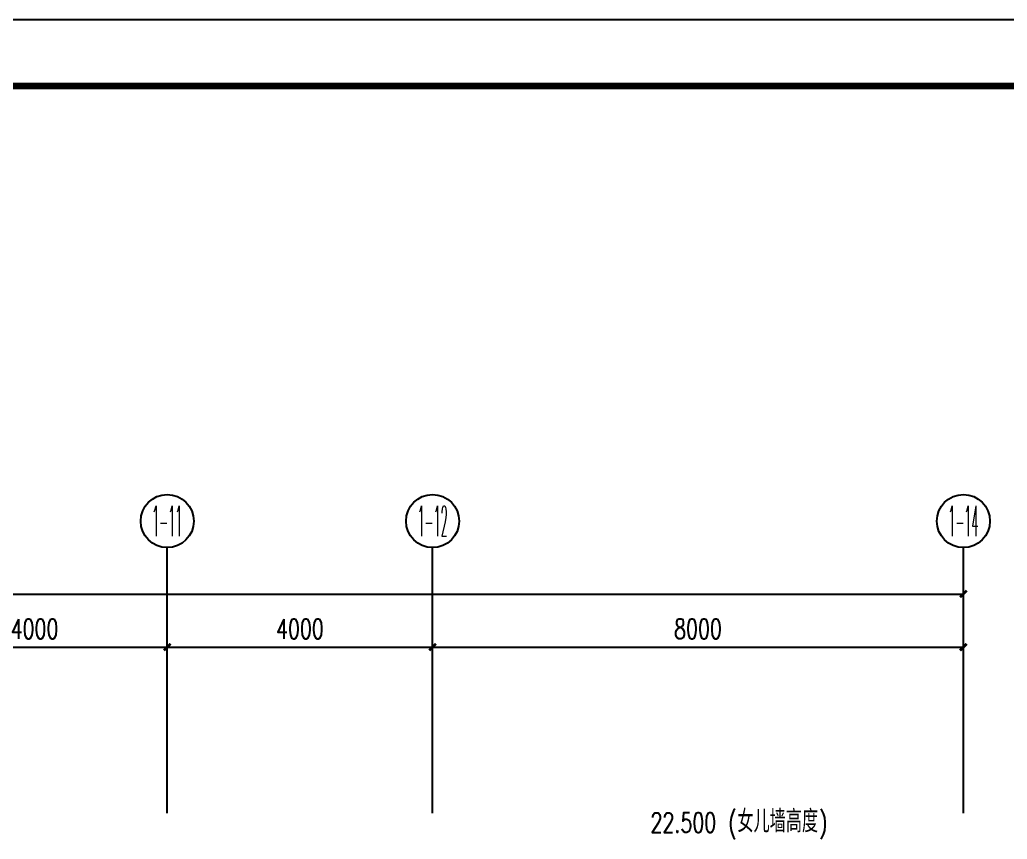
# Model space of a CAD drawing. Extents: x -6243262 to 3079315, y -2914302 to 172723.
# Drawn here: x -5517104 to -5502220, y -716374 to -704029 of the extents above; entities that cross this region are included whole.
import ezdxf
from ezdxf.enums import TextEntityAlignment as Align

# ---------------------------------------------------------------- set-up
doc = ezdxf.new("R2010")
doc.units = 0
doc.header["$LTSCALE"] = 1000
for name, color, linetype in [('AXIS', 3, 'Continuous'), ('AXIS_TEXT', 7, 'Continuous'), ('DIM_ELEV', 3, 'Continuous'), ('PUB_TEXT', 7, 'Continuous'), ('PUB_TITLE', 4, 'Continuous')]:
    doc.layers.add(name, color=color, linetype=linetype)
doc.styles.add('_TCH_AXIS', font='COMPLEX', dxfattribs={"bigfont": 'GBCBIG'})
doc.styles.add('_TCH_DIM', font='SIMPLEX', dxfattribs={"bigfont": 'GBCBIG'})
doc.styles.add('_TCH_DIM_T3', font='SIMPLEX', dxfattribs={"width": 0.705882, "bigfont": 'GBCBIG'})
doc.styles.add('COMPLEX', font='COMPLEX')
doc.dimstyles.new('_TCH_ARCH&&100', dxfattribs={"dimtxt": 297.5, "dimasz": 100, "dimexe": 250, "dimexo": 300, "dimgap": 126.25, "dimtad": 1, "dimdec": 0, "dimzin": 0, "dimdsep": 46, "dimtxsty": '_TCH_DIM_T3', "dimblk": 'ARCHTICK', "dimcen": 0.09, "dimclrt": 7, "dimazin": 2, "dimtfac": 1, "dimtdec": 0, "dimtix": 1, "dimtmove": 2, "dimatfit": 3, "dimfxl": 0, "dimtolj": 1, "dimtzin": 0, "dimarcsym": 0})

# ---------------------------------------------------------------- blocks, each defined once
blk = doc.blocks.new('_ArchTick')
at = {"color": 0, "linetype": 'ByBlock', "const_width": 0.4}
blk.add_lwpolyline([(-0.5, -0.5), (0.5, 0.5)], dxfattribs=at)
blk = doc.blocks.new('*D232')
at = {"layer": 'AXIS', "color": 0, "lineweight": -2, "transparency": 16777216}
for p, q in [((1594695, -770052), (1594695, -766802)), ((1634695, -770052), (1634695, -766802)), ((1594695, -767052), (1634695, -767052))]:
    blk.add_line(p, q, dxfattribs=at)
at = {"layer": 'Defpoints', "color": 0, "transparency": 16777216}
for p in [(1634695, -767052), (1594695, -770352), (1634695, -770352)]:
    blk.add_point(p, dxfattribs=at)
at = {"layer": 'AXIS', "color": 0, "lineweight": -2, "transparency": 16777216, "xscale": 100, "yscale": 100, "zscale": 100, "rotation": 180}
blk.add_blockref('_ArchTick', (1594695, -767052), dxfattribs=at)
at = {"layer": 'AXIS', "color": 0, "lineweight": -2, "transparency": 16777216, "xscale": 100, "yscale": 100, "zscale": 100}
blk.add_blockref('_ArchTick', (1634695, -767052), dxfattribs=at)
at = {"layer": 'AXIS', "color": 7, "transparency": 16777216, "insert": (1614695, -766777), "char_height": 297.5, "attachment_point": 5, "style": '_TCH_DIM_T3'}
blk.add_mtext('\\A1;40000', dxfattribs=at)
blk = doc.blocks.new('*D233')
at = {"layer": 'AXIS', "color": 0, "lineweight": -2, "transparency": 16777216}
for p, q in [((1626695, -770052), (1626695, -767602)), ((1634695, -770052), (1634695, -767602)), ((1626695, -767852), (1634695, -767852))]:
    blk.add_line(p, q, dxfattribs=at)
at = {"layer": 'Defpoints', "color": 0, "transparency": 16777216}
for p in [(1634695, -767852), (1626695, -770352), (1634695, -770352)]:
    blk.add_point(p, dxfattribs=at)
at = {"layer": 'AXIS', "color": 0, "lineweight": -2, "transparency": 16777216, "xscale": 100, "yscale": 100, "zscale": 100, "rotation": 180}
blk.add_blockref('_ArchTick', (1626695, -767852), dxfattribs=at)
at = {"layer": 'AXIS', "color": 0, "lineweight": -2, "transparency": 16777216, "xscale": 100, "yscale": 100, "zscale": 100}
blk.add_blockref('_ArchTick', (1634695, -767852), dxfattribs=at)
at = {"layer": 'AXIS', "color": 7, "transparency": 16777216, "insert": (1630695, -767577), "char_height": 297.5, "attachment_point": 5, "style": '_TCH_DIM_T3'}
blk.add_mtext('\\A1;8000', dxfattribs=at)
blk = doc.blocks.new('*D234')
at = {"layer": 'AXIS', "color": 0, "lineweight": -2, "transparency": 16777216}
for p, q in [((1622695, -770052), (1622695, -767602)), ((1626695, -770052), (1626695, -767602)), ((1622695, -767852), (1626695, -767852))]:
    blk.add_line(p, q, dxfattribs=at)
at = {"layer": 'Defpoints', "color": 0, "transparency": 16777216}
for p in [(1626695, -767852), (1622695, -770352), (1626695, -770352)]:
    blk.add_point(p, dxfattribs=at)
at = {"layer": 'AXIS', "color": 0, "lineweight": -2, "transparency": 16777216, "xscale": 100, "yscale": 100, "zscale": 100, "rotation": 180}
blk.add_blockref('_ArchTick', (1622695, -767852), dxfattribs=at)
at = {"layer": 'AXIS', "color": 0, "lineweight": -2, "transparency": 16777216, "xscale": 100, "yscale": 100, "zscale": 100}
blk.add_blockref('_ArchTick', (1626695, -767852), dxfattribs=at)
at = {"layer": 'AXIS', "color": 7, "transparency": 16777216, "insert": (1624695, -767577), "char_height": 297.5, "attachment_point": 5, "style": '_TCH_DIM_T3'}
blk.add_mtext('\\A1;4000', dxfattribs=at)
blk = doc.blocks.new('*D235')
at = {"layer": 'AXIS', "color": 0, "lineweight": -2, "transparency": 16777216}
for p, q in [((1618695, -770052), (1618695, -767602)), ((1622695, -770052), (1622695, -767602)), ((1618695, -767852), (1622695, -767852))]:
    blk.add_line(p, q, dxfattribs=at)
at = {"layer": 'Defpoints', "color": 0, "transparency": 16777216}
for p in [(1622695, -767852), (1618695, -770352), (1622695, -770352)]:
    blk.add_point(p, dxfattribs=at)
at = {"layer": 'AXIS', "color": 0, "lineweight": -2, "transparency": 16777216, "xscale": 100, "yscale": 100, "zscale": 100, "rotation": 180}
blk.add_blockref('_ArchTick', (1618695, -767852), dxfattribs=at)
at = {"layer": 'AXIS', "color": 0, "lineweight": -2, "transparency": 16777216, "xscale": 100, "yscale": 100, "zscale": 100}
blk.add_blockref('_ArchTick', (1622695, -767852), dxfattribs=at)
at = {"layer": 'AXIS', "color": 7, "transparency": 16777216, "insert": (1620695, -767577), "char_height": 297.5, "attachment_point": 5, "style": '_TCH_DIM_T3'}
blk.add_mtext('\\A1;4000', dxfattribs=at)
blk = doc.blocks.new('_AXISO')
at = {"color": 0}
blk.add_circle((0, 0), 0.5, dxfattribs=at)
at = {"layer": 'AXIS_TEXT', "color": 0, "style": 'COMPLEX', "width": 1.041667}
blk.add_attdef('A', text='', height=0.56, dxfattribs=at).set_placement((-0.25, -0.28), (0.25, -0.28), align=Align.FIT)
blk = doc.blocks.new('66')
at = {"layer": 'AXIS', "color": 8}
for p, q in [((1622695.1, -770352.2), (1622695.1, -766352.2)), ((1626695.1, -770352.2), (1626695.1, -766352.2)), ((1634695.1, -770352.2), (1634695.1, -766352.2))]:
    blk.add_line(p, q, dxfattribs=at)
ref = blk.add_blockref('_AXISO', (1622695.1, -765952.2), dxfattribs=dict(at, xscale=800, yscale=800, zscale=800))
ref.add_attrib('A', '1-11', dxfattribs={"layer": 'AXIS_TEXT', "color": 8, "height": 452.55, "style": '_TCH_AXIS', "width": 0.323077}).set_placement((1622468.8, -766178.5), (1622921.4, -766178.5), align=Align.FIT)
ref = blk.add_blockref('_AXISO', (1626695.1, -765952.2), dxfattribs=dict(at, xscale=800, yscale=800, zscale=800))
ref.add_attrib('A', '1-12', dxfattribs={"layer": 'AXIS_TEXT', "color": 8, "height": 452.55, "style": '_TCH_AXIS', "width": 0.3}).set_placement((1626468.8, -766178.5), (1626921.4, -766178.5), align=Align.FIT)
ref = blk.add_blockref('_AXISO', (1634695.1, -765952.2), dxfattribs=dict(at, xscale=800, yscale=800, zscale=800))
ref.add_attrib('A', '1-14', dxfattribs={"layer": 'AXIS_TEXT', "color": 8, "height": 452.55, "style": '_TCH_AXIS', "width": 0.291667}).set_placement((1634468.8, -766178.5), (1634921.4, -766178.5), align=Align.FIT)
at = {"layer": 'DIM_ELEV', "color": 7, "style": '_TCH_DIM', "width": 0.705882}
blk.add_text('22.500', height=297.5, dxfattribs=at).set_placement((1629979.6, -770643.8))
at = {"layer": 'PUB_TEXT', "color": 8, "style": '_TCH_DIM', "width": 0.705882}
for s, p in [('(', (1631149.6, -770643.8)), (')', (1632518.3, -770643.8))]:
    blk.add_text(s, height=297.5, dxfattribs=at).set_placement(p)
at = {"layer": 'PUB_TEXT', "color": 8, "style": '_TCH_DIM'}
blk.add_text('女儿墙高度', height=337.59, dxfattribs=at).set_placement((1631289.6, -770643.8))
at = {"layer": 'AXIS', "color": 8}
for p1, p2, distance, picture, middle in [((1594695.1, -770352.2), (1634695.1, -770352.2), 3300, '*D232', (1614695.1, -766777.2)), ((1618695.1, -770352.2), (1622695.1, -770352.2), 2500, '*D235', (1620695.1, -767577.2)), ((1622695.1, -770352.2), (1626695.1, -770352.2), 2500, '*D234', (1624695.1, -767577.2)), ((1626695.1, -770352.2), (1634695.1, -770352.2), 2500, '*D233', (1630695.1, -767577.2))]:
    dim = blk.add_aligned_dim(p1=p1, p2=p2, distance=distance, dimstyle='_TCH_ARCH&&100', dxfattribs=at)
    dim.commit()
    dim.dimension.update_dxf_attribs({"geometry": picture, "text_midpoint": middle})

msp = doc.modelspace()

# ---------------------------------------------------------------- linework, layer by layer
at = {"layer": 'PUB_TITLE'}
msp.add_lwpolyline([(-5550413.8, -746029.4), (-5491013.8, -746029.4), (-5491013.8, -704029.4), (-5550413.8, -704029.4)], close=True, dxfattribs=at)
at = {"layer": 'PUB_TITLE', "const_width": 100}
msp.add_lwpolyline([(-5548913.8, -745029.4), (-5492013.8, -745029.4), (-5492013.8, -705029.4), (-5548913.8, -705029.4)], close=True, dxfattribs=at)

# ---------------------------------------------------------------- block references
msp.add_blockref('66', (-7137576.4, 54371.7))

doc.saveas('drawing.dxf')
